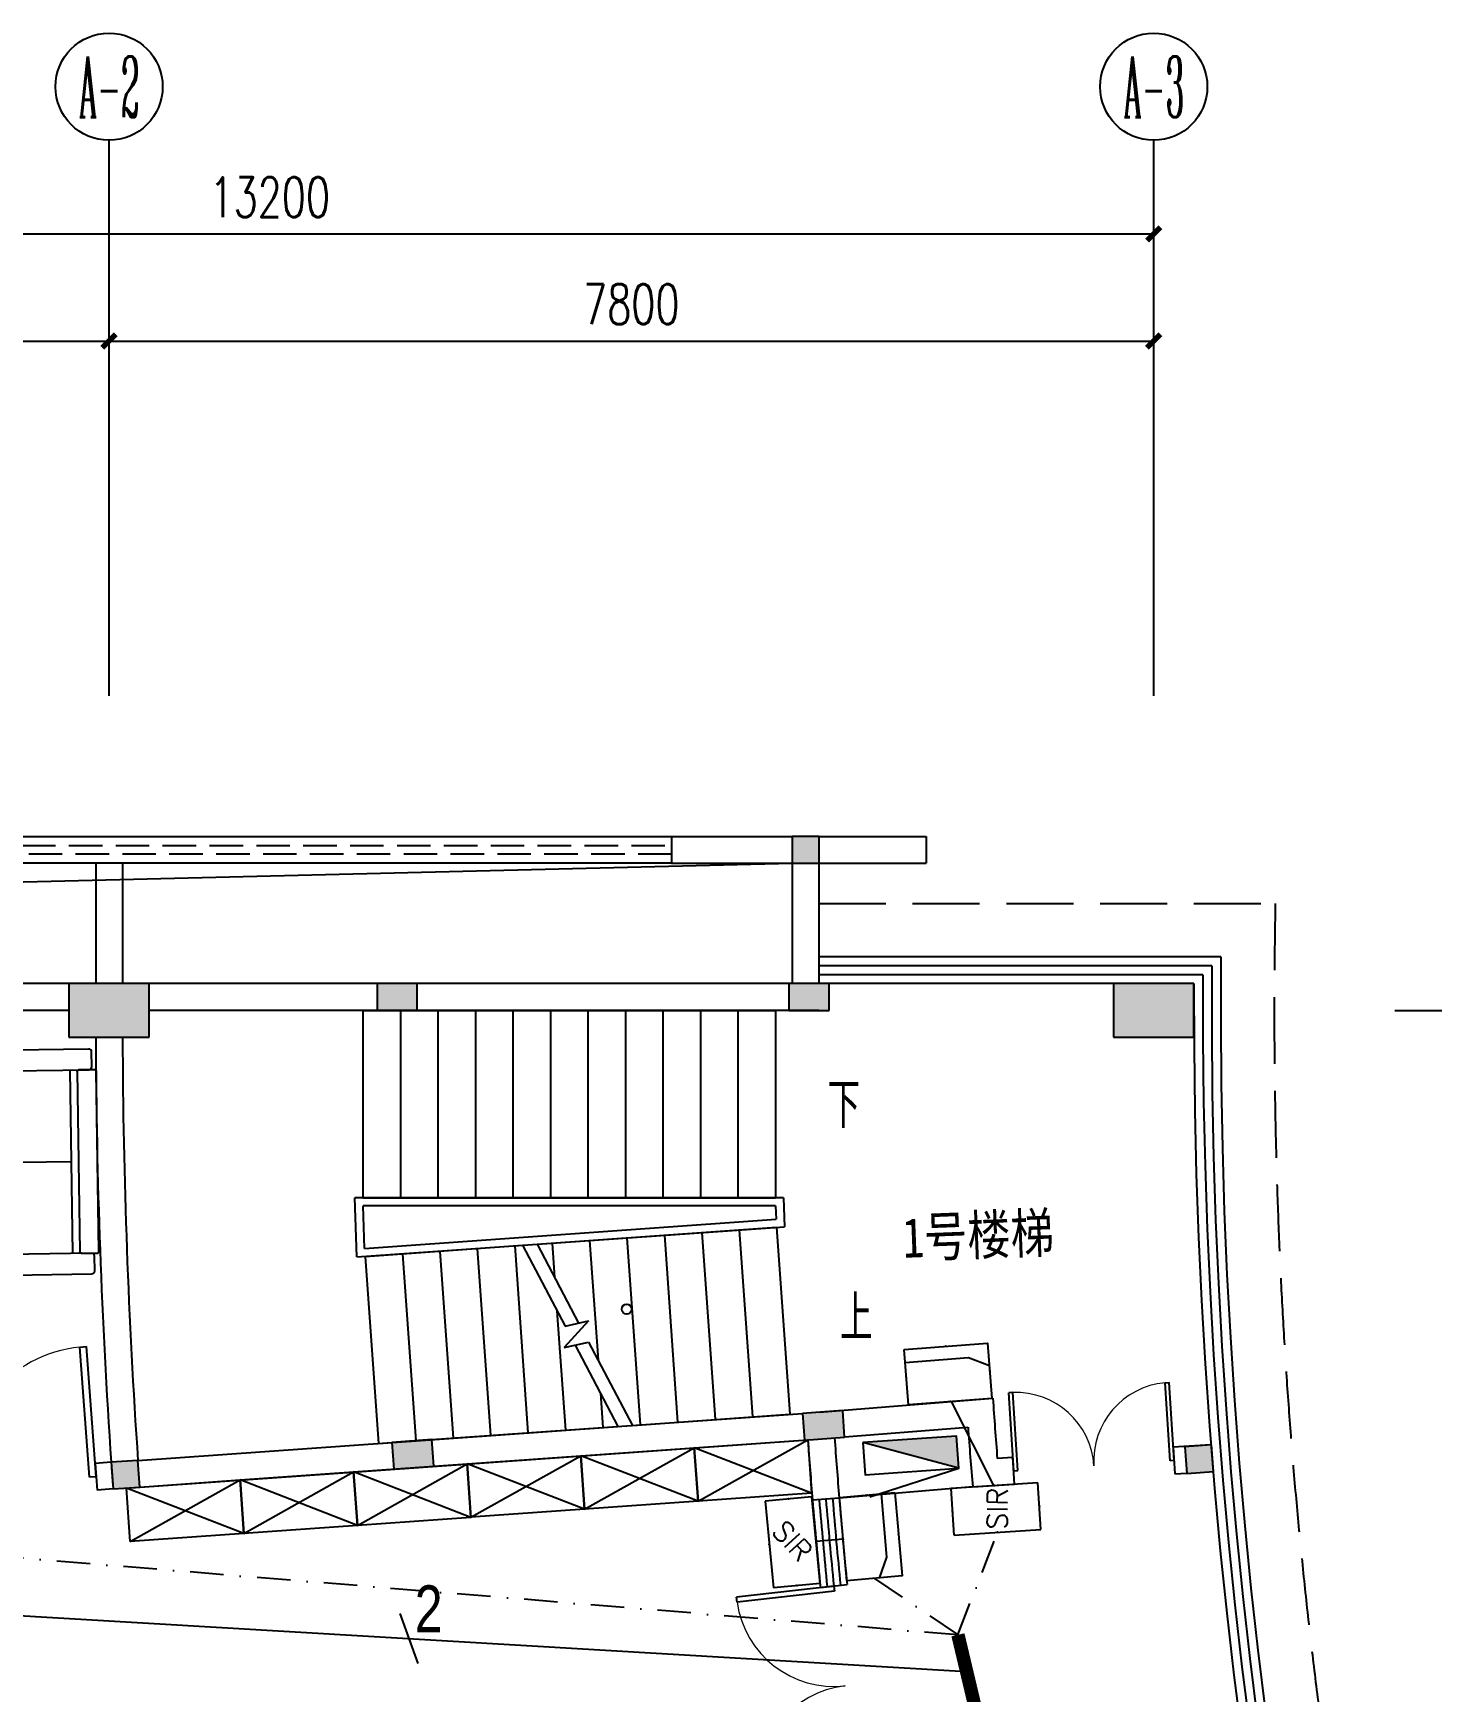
# Model space of a CAD drawing. Extents: x 13680 to 1640314, y -473492 to 65390.
# Drawn here: x 1351842 to 1362285, y -391486 to -379096 of the extents above; entities that cross this region are included whole.
import ezdxf
from ezdxf.enums import TextEntityAlignment as Align

# ---------------------------------------------------------------- set-up
doc = ezdxf.new("R2010")
doc.units = 0
doc.header["$LTSCALE"] = 1000
doc.header["$MEASUREMENT"] = 0
doc.linetypes.add('DASH', pattern=[0.35, 0.25, -0.1])
doc.linetypes.add('DASHDOT', pattern=[1, 0.5, -0.25, 0, -0.25])
for name, color, linetype in [('0-桥架', 120, 'Continuous'), ('AXIS', 1, 'Continuous'), ('AXIS_TEXT', 7, 'Continuous'), ('COLUMN', 255, 'Continuous'), ('DIM-照明', 3, 'Continuous'), ('DIM_IDEN', 8, 'Continuous'), ('DIM_SYMB', 3, 'Continuous'), ('DOOR_FIRE', 4, 'Continuous'), ('EQUIP-通讯', 6, 'Continuous'), ('LINE', 123, 'Continuous'), ('PUB_HATCH', 8, 'Continuous'), ('PUB_TEXT', 7, 'Continuous'), ('S-提资20140812', 6, 'Continuous'), ('S-消防器材提资', 2, 'Continuous'), ('STAIR', 2, 'Continuous'), ('TEL_TEXT', 7, 'Continuous'), ('WALL', 255, 'Continuous'), ('WINDOW', 2, 'Continuous'), ('WIRE-照明', 120, 'Continuous'), ('装修家具', 8, 'Continuous')]:
    doc.layers.add(name, color=color, linetype=linetype)
doc.styles.add('_HZTXT', font='txt.shx', dxfattribs={"width": 0.8, "bigfont": 'HZTXT.shx'})
doc.styles.add('_TCH_AXIS', font='COMPLEX', dxfattribs={"bigfont": 'GBCBIG'})
doc.styles.add('_TCH_DIM', font='SIMPLEX', dxfattribs={"bigfont": 'GBCBIG'})
doc.styles.add('_TCH_DIM_T3', font='SIMPLEX', dxfattribs={"width": 0.705882, "bigfont": 'GBCBIG'})
doc.styles.add('_TEL_DIM', font='SIMPLEX', dxfattribs={"width": 0.8, "height": 3.5, "bigfont": 'HZTXT'})
doc.styles.get("Standard").update_dxf_attribs({"font": 'haiwenrs.shx', "bigfont": 'hztxt.shx'})
doc.styles.add('宋体', font='', dxfattribs={"width": 0.8})
doc.styles.get('宋体').set_extended_font_data('SimSun')
doc.dimstyles.new('_TCH_ARCH&&100', dxfattribs={"dimtxt": 297.5, "dimasz": 100, "dimexe": 250, "dimexo": 300, "dimgap": 126.25, "dimtad": 1, "dimdec": 0, "dimzin": 0, "dimdsep": 46, "dimtxsty": '_TCH_DIM_T3', "dimblk": 'ARCHTICK', "dimcen": 0.09, "dimclrt": 7, "dimazin": 2, "dimtfac": 1, "dimtdec": 0, "dimtix": 1, "dimtmove": 2, "dimatfit": 3, "dimfxl": 1, "dimtolj": 1, "dimtzin": 0, "dimarcsym": 0})
doc.dimstyles.new('_TCH_ARROW&&100', dxfattribs={"dimtxt": 297.5, "dimasz": 200, "dimexe": 250, "dimexo": 300, "dimgap": 126.25, "dimtad": 1, "dimdec": 0, "dimzin": 0, "dimdsep": 46, "dimtxsty": '_TCH_DIM_T3', "dimcen": 0.09, "dimclrt": 7, "dimazin": 2, "dimtfac": 1, "dimtdec": 0, "dimtix": 1, "dimtmove": 2, "dimatfit": 3, "dimfxl": 1, "dimtolj": 1, "dimtzin": 0, "dimarcsym": 0})

# ---------------------------------------------------------------- blocks, each defined once
blk = doc.blocks.new('xfx-gz')
at = {"layer": 'S-消防器材提资'}
blk.add_hatch(color=8, dxfattribs=at).paths.add_polyline_path([(0, 240), (0, 0), (700, 0)])
at = {"layer": 'S-消防器材提资', "color": 8}
for p, q in [((678, 408), (0, 240)), ((0, 240), (700, 0))]:
    blk.add_line(p, q, dxfattribs=at)
blk.add_lwpolyline([(700, 0), (700, 240), (0, 240), (0, 0)], close=True, dxfattribs=at)
blk = doc.blocks.new('$DorLib2D$00000002')
for p, q in [((-0.5, 0), (-0.5, 0.4875)), ((-0.475, 0.4875), (-0.5, 0.4875)), ((-0.475, 0), (-0.475, 0.4875)), ((0.475, 0), (0.475, 0.4875)), ((0.475, 0.4875), (0.5, 0.4875)), ((0.5, 0), (0.5, 0.4875)), ((-0.5, 0), (-0.475, 0)), ((0.5, 0), (0.475, 0))]:
    blk.add_line(p, q)
at = {"lineweight": 13}
for centre, start, end in [((-0.4875, 0), 0, 88.53072), ((0.4875, 0), 91.46928, 180)]:
    blk.add_arc(centre, 0.4875, start, end, dxfattribs=at)
blk = doc.blocks.new('_ArchTick')
at = {"color": 0, "linetype": 'ByBlock', "const_width": 0.4}
blk.add_lwpolyline([(-0.5, -0.5), (0.5, 0.5)], dxfattribs=at)
blk = doc.blocks.new('*D406')
at = {"layer": 'AXIS', "color": 0, "lineweight": -2, "transparency": 16777216}
for p, q in [((1359177, -400289), (1359177, -398395)), ((1364577, -400289), (1364577, -398395)), ((1359177, -398645), (1364577, -398645))]:
    blk.add_line(p, q, dxfattribs=at)
at = {"layer": 'Defpoints', "color": 0, "transparency": 16777216}
for p in [(1364577, -398645), (1359177, -400589), (1364577, -400589)]:
    blk.add_point(p, dxfattribs=at)
at = {"layer": 'AXIS', "color": 0, "lineweight": -2, "transparency": 16777216, "xscale": 100, "yscale": 100, "zscale": 100, "rotation": 180}
blk.add_blockref('_ArchTick', (1359177, -398645), dxfattribs=at)
at = {"layer": 'AXIS', "color": 0, "lineweight": -2, "transparency": 16777216, "xscale": 100, "yscale": 100, "zscale": 100}
blk.add_blockref('_ArchTick', (1364577, -398645), dxfattribs=at)
at = {"layer": 'AXIS', "color": 7, "transparency": 16777216, "insert": (1361877, -398370), "char_height": 297.5, "attachment_point": 5, "style": '_TCH_DIM_T3'}
blk.add_mtext('\\A1;5400', dxfattribs=at)
blk = doc.blocks.new('*D407')
at = {"layer": 'AXIS', "color": 0, "lineweight": -2, "transparency": 16777216}
for p, q in [((1364577, -400289), (1364577, -398395)), ((1372377, -400289), (1372377, -398395)), ((1364577, -398645), (1372377, -398645))]:
    blk.add_line(p, q, dxfattribs=at)
at = {"layer": 'Defpoints', "color": 0, "transparency": 16777216}
for p in [(1372377, -398645), (1364577, -400589), (1372377, -400589)]:
    blk.add_point(p, dxfattribs=at)
at = {"layer": 'AXIS', "color": 0, "lineweight": -2, "transparency": 16777216, "xscale": 100, "yscale": 100, "zscale": 100, "rotation": 180}
blk.add_blockref('_ArchTick', (1364577, -398645), dxfattribs=at)
at = {"layer": 'AXIS', "color": 0, "lineweight": -2, "transparency": 16777216, "xscale": 100, "yscale": 100, "zscale": 100}
blk.add_blockref('_ArchTick', (1372377, -398645), dxfattribs=at)
at = {"layer": 'AXIS', "color": 7, "transparency": 16777216, "insert": (1368477, -398370), "char_height": 297.5, "attachment_point": 5, "style": '_TCH_DIM_T3'}
blk.add_mtext('\\A1;7800', dxfattribs=at)
blk = doc.blocks.new('*D408')
at = {"layer": 'AXIS', "color": 0, "lineweight": -2, "transparency": 16777216}
for p, q in [((1359177, -400485), (1359177, -397595)), ((1372377, -400485), (1372377, -397595)), ((1359177, -397845), (1372377, -397845))]:
    blk.add_line(p, q, dxfattribs=at)
at = {"layer": 'Defpoints', "color": 0, "transparency": 16777216}
for p in [(1372377, -397845), (1359177, -400785), (1372377, -400785)]:
    blk.add_point(p, dxfattribs=at)
at = {"layer": 'AXIS', "color": 0, "lineweight": -2, "transparency": 16777216, "xscale": 100, "yscale": 100, "zscale": 100, "rotation": 180}
blk.add_blockref('_ArchTick', (1359177, -397845), dxfattribs=at)
at = {"layer": 'AXIS', "color": 0, "lineweight": -2, "transparency": 16777216, "xscale": 100, "yscale": 100, "zscale": 100}
blk.add_blockref('_ArchTick', (1372377, -397845), dxfattribs=at)
at = {"layer": 'AXIS', "color": 7, "transparency": 16777216, "insert": (1365777, -397570), "char_height": 297.5, "attachment_point": 5, "style": '_TCH_DIM_T3'}
blk.add_mtext('\\A1;13200', dxfattribs=at)
blk = doc.blocks.new('*D424')
at = {"layer": 'AXIS', "color": 0, "lineweight": -2, "transparency": 16777216}
for p, q in [((1356877, -403645), (1353627, -403645)), ((1404792, -459746), (1404283, -462956))]:
    blk.add_line(p, q, dxfattribs=at)
blk.add_arc((1413677, -403645), 59800, 180.19165, 260.80826, dxfattribs=at)
at = {"layer": 'AXIS', "color": 0, "transparency": 16777216}
for points in [[(1353844, -403845), (1353911, -403845), (1353877, -403645)], [(1404130, -462645), (1404120, -462710), (1404322, -462709)]]:
    blk.add_solid(points, dxfattribs=at)
at = {"layer": 'Defpoints', "color": 0, "transparency": 16777216}
for p in [(1357177, -403645), (1413677, -403645), (1360395, -430794), (1404839, -459450)]:
    blk.add_point(p, dxfattribs=at)
at = {"layer": 'AXIS', "color": 7, "transparency": 16777216, "insert": (1368414, -442304), "char_height": 297.5, "attachment_point": 5, "rotation": 310.5, "style": '_TCH_DIM_T3'}
blk.add_mtext('\\A1;81°', dxfattribs=at)
blk = doc.blocks.new('*D425')
at = {"layer": 'AXIS', "color": 0, "lineweight": -2, "transparency": 16777216}
for p, q in [((1374477, -403645), (1376927, -403645)), ((1374868, -409169), (1377294, -408823))]:
    blk.add_line(p, q, dxfattribs=at)
blk.add_arc((1413677, -403645), 37000, 180.3097, 187.7902, dxfattribs=at)
at = {"layer": 'AXIS', "color": 0, "transparency": 16777216}
for points in [[(1376645, -403845), (1376711, -403845), (1376677, -403645)], [(1377052, -408656), (1376986, -408665), (1377046, -408859)]]:
    blk.add_solid(points, dxfattribs=at)
at = {"layer": 'Defpoints', "color": 0, "transparency": 16777216}
for p in [(1374177, -403645), (1413677, -403645), (1376718, -405388), (1374571, -409211)]:
    blk.add_point(p, dxfattribs=at)
at = {"layer": 'AXIS', "color": 7, "transparency": 16777216, "insert": (1377044, -406239), "char_height": 297.5, "attachment_point": 5, "rotation": 274.05, "style": '_TCH_DIM_T3'}
blk.add_mtext('\\A1;8.1°', dxfattribs=at)
blk = doc.blocks.new('*D438')
at = {"layer": 'AXIS', "color": 0, "lineweight": -2, "transparency": 16777216}
for p, q in [((1374477, -403645), (1377727, -403645)), ((1407545, -442363), (1408053, -439153))]:
    blk.add_line(p, q, dxfattribs=at)
blk.add_arc((1413677, -403645), 36200, 180.3166, 260.6833, dxfattribs=at)
at = {"layer": 'AXIS', "color": 0, "transparency": 16777216}
for points in [[(1377445, -403845), (1377511, -403845), (1377477, -403645)], [(1407822, -439335), (1407812, -439401), (1408014, -439400)]]:
    blk.add_solid(points, dxfattribs=at)
at = {"layer": 'Defpoints', "color": 0, "transparency": 16777216}
for p in [(1374177, -403645), (1413677, -403645), (1381423, -420080), (1407498, -442659)]:
    blk.add_point(p, dxfattribs=at)
at = {"layer": 'AXIS', "color": 7, "transparency": 16777216, "insert": (1386360, -426977), "char_height": 297.5, "attachment_point": 5, "rotation": 310.5, "style": '_TCH_DIM_T3'}
blk.add_mtext('\\A1;81°', dxfattribs=at)
blk = doc.blocks.new('$DorLib2D$00000001')
for p, q in [((0.45, 0.975), (0.5, 0.975)), ((0.45, 0), (0.45, 0.975)), ((0.5, 0), (0.5, 0.975)), ((0.5, 0), (0.45, 0))]:
    blk.add_line(p, q)
at = {"lineweight": 13}
blk.add_arc((0.475, 0), 0.975, 91.4693, 180, dxfattribs=at)
blk = doc.blocks.new('A$C78CF44EF')
at = {"layer": '装修家具', "color": 4}
blk.add_line((2563, 1138), (1215, 1138), dxfattribs=at)
at = {"layer": '装修家具', "color": 8}
for p, q in [((2574, 1083), (1204, 1083)), ((1889, 1083), (1889, 401))]:
    blk.add_line(p, q, dxfattribs=at)
at = {"layer": '装修家具', "color": 4, "flags": 128}
for points in [[(1204, 478, -0.414214), (1182, 456), (1071, 456, -0.414216), (1049, 478), (1049, 1226, -0.198904), (1056, 1242, -0.198911), (1071, 1248), (1182, 1248, -0.414211), (1204, 1226, -0.414211)], [(1204, 1149), (1204, 1270, -0.198896), (1208, 1278, -0.198912), (1215, 1281), (2563, 1281, -0.414208), (2574, 1270), (2574, 1149)], [(2574, 1226, -0.414214), (2596, 1248), (2707, 1248, -0.198912), (2723, 1242, -0.198912), (2729, 1226), (2729, 478, -0.414218), (2707, 456), (2596, 456, -0.414216), (2574, 478, -0.414216)], [(1204, 1226), (1204, 445, 0.414215), (1248, 401), (2530, 401, 0.414214), (2574, 445), (2574, 1226)]]:
    blk.add_lwpolyline(points, format="xyb", dxfattribs=at)
at = {"layer": '装修家具', "color": 4}
blk.add_lwpolyline([(2489, -599), (1289, -599), (1289, 1), (2489, 1)], close=True, dxfattribs=at)
at = {"layer": '装修家具', "color": 8}
for centre, start, end in [((1215, 1149), 180, 270), ((2563, 1149), 270, 0)]:
    blk.add_arc(centre, 11, start, end, dxfattribs=at)
blk = doc.blocks.new('A$C44F7551D')
at = {"layer": '装修家具', "color": 8}
for p, q in [((0, 400), (850, 0)), ((850, 400), (0, 0))]:
    blk.add_line(p, q, dxfattribs=at)
blk.add_lwpolyline([(0, 400), (0, 0), (850, 0), (850, 400)], close=True, dxfattribs=at)
blk = doc.blocks.new('$equip$00001876')
at = {"color": 0, "linetype": 'Continuous'}
blk.add_lwpolyline([(-0.625, 0.415), (0.625, 0.415), (0.625, -0.415), (-0.625, -0.415)], close=True, dxfattribs=at)
blk.add_lwpolyline([(0.625, 0.075), (0.325, 0.215), (-0.625, 0.215)], dxfattribs=at)
for p in [(0, 0.415), (-0.625, 0), (0.625, 0), (0, -0.415)]:
    blk.add_point(p)
at = {"layer": 'TEL_TEXT', "style": '_TEL_DIM', "flags": 1}
blk.add_attdef('A', text='', height=0.00002, dxfattribs=at).set_placement((0, 0), align=Align.MIDDLE_CENTER)
blk = doc.blocks.new('$equip$00001889')
for p, q in [((-0.65, 0.35), (-0.65, -0.35)), ((0.65, 0.35), (-0.65, 0.35)), ((0.65, 0.35), (0.65, -0.35)), ((-0.65, -0.35), (0.65, -0.35))]:
    blk.add_line(p, q)
for p in [(0, 0.35), (-0.65, 0), (0.65, 0), (0, -0.35)]:
    blk.add_point(p)
at = {"color": 7, "style": '_TEL_DIM'}
blk.add_attdef('$TEXT$', text='', height=0.3, dxfattribs=at).set_placement((-0.02, -0.003), align=Align.MIDDLE_CENTER)
at = {"color": 7, "style": '_TEL_DIM', "flags": 1}
blk.add_attdef('A', text='', height=0.00002, dxfattribs=at).set_placement((0, 0), align=Align.MIDDLE_CENTER)
blk = doc.blocks.new('$TelecSys$00000095')
blk.add_line((0.4, 0.4), (-0.4, -0.4))
at = {"width": 0.8}
blk.add_attdef('N', text='', height=1, dxfattribs=at).set_placement((-0.017, 1.056), align=Align.MIDDLE)
blk = doc.blocks.new('3FX')
at = {"layer": 'PUB_HATCH', "linetype": 'ByBlock'}
for points in [[(1369678.2, -402545.3), (1369878.2, -402545.3), (1369878.2, -402345.3), (1369678.2, -402345.3)], [(1372624, -407103.4), (1372823.5, -407089.3), (1372809.4, -406889.8), (1372609.9, -406903.9)], [(1364593.2, -407020.4), (1364607.3, -407219.9), (1364806.8, -407205.8), (1364792.7, -407006.3)]]:
    blk.add_hatch(color=256, dxfattribs=at).paths.add_polyline_path(points)
at = {"layer": 'PUB_HATCH'}
for points in [[(1364277.3, -403445.3), (1364277.3, -403845.3), (1364877.3, -403845.3), (1364877.3, -403445.3)], [(1366578.1, -403445.1), (1366578.1, -403645.1), (1366878.1, -403645.1), (1366878.1, -403445.1)], [(1369652.7, -403445.1), (1369652.7, -403645.1), (1369952.7, -403645.1), (1369952.7, -403445.1)], [(1372077.3, -403445.3), (1372077.3, -403845.3), (1372677.3, -403845.3), (1372677.3, -403445.3)], [(1369755.7, -406654.9), (1369769.9, -406854.4), (1370069.1, -406833.2), (1370055, -406633.7)], [(1366688.5, -406871.7), (1366702.6, -407071.2), (1367001.8, -407050), (1366987.7, -406850.5)]]:
    blk.add_hatch(color=256, dxfattribs=at).paths.add_polyline_path(points)
at = {"layer": 'AXIS'}
for p, q in [((1364577.3, -401295.1), (1364577.3, -397145.3)), ((1372377.3, -401295.1), (1372377.3, -397145.3)), ((1374177.3, -403645.3), (1378177.3, -403645.3))]:
    blk.add_line(p, q, dxfattribs=at)
for centre in [(1364577.3, -396745.3), (1372377.3, -396745.3)]:
    blk.add_circle(centre, 400, dxfattribs=at)
at = {"layer": 'COLUMN', "linetype": 'ByBlock'}
for p, q in [((1369878.2, -402345.3), (1369678.2, -402345.3)), ((1369678.2, -402345.3), (1369678.2, -402545.3)), ((1369878.2, -402545.3), (1369878.2, -402345.3)), ((1369678.2, -402545.3), (1369878.2, -402545.3)), ((1372809.4, -406889.8), (1372609.9, -406903.9)), ((1372609.9, -406903.9), (1372624, -407103.4)), ((1372823.5, -407089.3), (1372809.4, -406889.8)), ((1364792.7, -407006.3), (1364593.2, -407020.4)), ((1364593.2, -407020.4), (1364607.3, -407219.9)), ((1364806.8, -407205.8), (1364792.7, -407006.3)), ((1372624, -407103.4), (1372823.5, -407089.3)), ((1364607.3, -407219.9), (1364806.8, -407205.8))]:
    blk.add_line(p, q, dxfattribs=at)
at = {"layer": 'COLUMN'}
for p, q in [((1364477.3, -402545.6), (1364477.3, -403444.8)), ((1364677.3, -402545.6), (1364677.3, -403444.8)), ((1364277.3, -403445.3), (1364277.3, -403845.3)), ((1364877.3, -403445.3), (1364277.3, -403445.3)), ((1364877.3, -403845.3), (1364877.3, -403445.3)), ((1372077.3, -403445.3), (1372077.3, -403845.3)), ((1372677.3, -403445.3), (1372077.3, -403445.3)), ((1372677.3, -403845.3), (1372677.3, -403445.3)), ((1364277.3, -403845.3), (1364877.3, -403845.3)), ((1372077.3, -403845.3), (1372677.3, -403845.3))]:
    blk.add_line(p, q, dxfattribs=at)
at = {"layer": 'DIM_IDEN', "linetype": 'ByBlock'}
blk.add_circle((1368442.3, -405876.4), 37.2, dxfattribs=at)
at = {"layer": 'DIM_SYMB'}
for points in [[(1369890, -404348.1, 0, 0, 0), (1365987.9, -404348.1, 0, 0, 0), (1366061.4, -406133.2, 0, 0, 0), (1367350.1, -406054, 80, 0, 0), (1367649.5, -406035.6, 0, 0, 0)], [(1369982.9, -405939.8, 0, 0, 0), (1369609.5, -405966.3, 0, 0, 0), (1369070.8, -406004.4, 80, 0, 0), (1368771.6, -406025.6, 0, 0, 0)]]:
    blk.add_lwpolyline(points, format="xyseb", dxfattribs=at)
at = {"layer": 'LINE', "linetype": 'DASH', "ltscale": 2}
blk.add_line((1369877.3, -402845.3), (1373285.2, -402845.3), dxfattribs=at)
for radius, start, end in [(55400, 179.17262, 261.82632), (40400, 178.86539, 262.13356)]:
    blk.add_arc((1413677.3, -403645.3), radius, start, end, dxfattribs=at)
at = {"layer": 'STAIR'}
for p, q in [((1362356.7, -402722.4), (1369677.3, -402545.6)), ((1366472.2, -403645.3), (1369552.2, -403645.3)), ((1366472.2, -403645.3), (1366472.2, -405045.3)), ((1366752.2, -403645.3), (1366752.2, -405045.3)), ((1367032.2, -403645.3), (1367032.2, -405045.3)), ((1367312.2, -403645.3), (1367312.2, -405045.3)), ((1367592.2, -403645.3), (1367592.2, -405045.3)), ((1367872.2, -403645.3), (1367872.2, -405045.3)), ((1368152.2, -403645.3), (1368152.2, -405045.3)), ((1368432.2, -403645.3), (1368432.2, -405045.3)), ((1368712.2, -403645.3), (1368712.2, -405045.3)), ((1368992.2, -403645.3), (1368992.2, -405045.3)), ((1369272.2, -403645.3), (1369272.2, -405045.3)), ((1369552.2, -403645.3), (1369552.2, -405045.3)), ((1369612.2, -405045.3), (1366411.8, -405045.3)), ((1366427.4, -405487), (1366411.8, -405045.3)), ((1366472.2, -405045.3), (1369552.2, -405045.3)), ((1369554.3, -405105.3), (1366473.9, -405105.3)), ((1366485.2, -405422.8), (1366473.9, -405105.3)), ((1369554.3, -405105.3), (1369557.8, -405205.2)), ((1369612.2, -405045.3), (1369619.8, -405261)), ((1366427.4, -405487), (1369619.8, -405261)), ((1366485.2, -405422.8), (1369557.8, -405205.2)), ((1367772.5, -405391.8), (1369561.3, -405265.1)), ((1369561.3, -405265.1), (1369660.2, -406661.7)), ((1367772.5, -405391.8), (1368083.2, -405981.2)), ((1367885.5, -405383.8), (1367903.7, -405640.8)), ((1368164.8, -405364), (1368228, -406255.8)), ((1368444.1, -405344.3), (1368543, -406740.8)), ((1368723.4, -405324.5), (1368822.3, -406721)), ((1369002.7, -405304.7), (1369101.6, -406701.2)), ((1369282, -405284.9), (1369380.9, -406681.4)), ((1366489, -405482.7), (1367663.5, -405399.5)), ((1366489, -405482.7), (1366587.9, -406879.2)), ((1366768.3, -405462.9), (1366867.2, -406859.4)), ((1367047.6, -405443.1), (1367146.5, -406839.6)), ((1367326.9, -405423.4), (1367425.8, -406819.9)), ((1367606.2, -405403.6), (1367705.1, -406800.1)), ((1367663.5, -405399.5), (1367982.3, -406004.2)), ((1367921.3, -405888.5), (1367984.4, -406780.3)), ((1368156.3, -405964.6), (1367975.6, -406163.9)), ((1367982.3, -406004.2), (1368156.3, -405964.6)), ((1367975.6, -406163.9), (1368157.7, -406122.5)), ((1368157.7, -406122.5), (1368485.8, -406744.8)), ((1368056.7, -406145.5), (1368376.8, -406752.5)), ((1368245.5, -406503.5), (1368263.7, -406760.5)), ((1366587.9, -406879.2), (1368376.8, -406752.5)), ((1368485.8, -406744.8), (1369660.2, -406661.7))]:
    blk.add_line(p, q, dxfattribs=at)
at = {"layer": 'WALL'}
for p, q in [((1368777.1, -402345.6), (1369678.2, -402345.6)), ((1368777.1, -402345.6), (1368777.1, -402545.6)), ((1369878.2, -402345.6), (1370677.3, -402345.6)), ((1370677.3, -402345.6), (1370677.3, -402545.6)), ((1368777.1, -402545.6), (1369677.3, -402545.6)), ((1369677.3, -402545.6), (1369677.3, -403445.1)), ((1369877.3, -402545.6), (1369877.3, -403445.1)), ((1369877.3, -402545.6), (1370677.3, -402545.6)), ((1364277.3, -403445.3), (1361977.4, -403445.3)), ((1366578.1, -403445.3), (1364877.3, -403445.3)), ((1366578.1, -403445.1), (1366578.1, -403645.1)), ((1366878.1, -403445.1), (1366578.1, -403445.1)), ((1366878.1, -403645.1), (1366878.1, -403445.1)), ((1369652.7, -403445.3), (1366878.1, -403445.3)), ((1369652.7, -403445.1), (1369652.7, -403645.1)), ((1369952.7, -403445.1), (1369652.7, -403445.1)), ((1369952.7, -403645.1), (1369952.7, -403445.1)), ((1364277.3, -403645.3), (1361977.4, -403645.3)), ((1366728.1, -403645.3), (1364877.3, -403645.3)), ((1366578.1, -403645.1), (1366878.1, -403645.1)), ((1369877.3, -403645.3), (1366728.1, -403645.3)), ((1369652.7, -403645.1), (1369952.7, -403645.1)), ((1369877.3, -403645.1), (1369877.3, -403645.3)), ((1369881.7, -406645.9), (1371175.8, -406542.1)), ((1366987.7, -406850.9), (1369755.7, -406654.9)), ((1370055, -406633.7), (1369755.7, -406654.9)), ((1369755.7, -406654.9), (1369769.9, -406854.4)), ((1370069.1, -406833.2), (1370055, -406633.7)), ((1364792.7, -407006.3), (1366688.5, -406872.1)), ((1366987.7, -406850.5), (1366688.5, -406871.7)), ((1366688.5, -406871.7), (1366702.6, -407071.2)), ((1366852.2, -407061), (1369794.4, -406852.6)), ((1367001.8, -407050), (1366987.7, -406850.5)), ((1369769.9, -406854.4), (1370069.1, -406833.2)), ((1370069, -406831.6), (1370990.5, -406757.6)), ((1371325.6, -406985), (1371209, -406992.5)), ((1371338.4, -407184.6), (1371325.6, -406985)), ((1372803.7, -406890.2), (1372523.1, -406908.2)), ((1372523.1, -406908.2), (1372535.9, -407107.8)), ((1364806.8, -407205.8), (1366852.2, -407061)), ((1366702.6, -407071.2), (1367001.8, -407050)), ((1372535.9, -407107.8), (1372623.9, -407102.1)), ((1372817.2, -407089.7), (1372820.3, -407089.5)), ((1372820.3, -407089.5), (1372820.3, -407089.5)), ((1371025.6, -407204.6), (1371338.4, -407184.6)), ((1370029, -407287.8), (1369829.7, -407304.4)), ((1369889, -407956.5), (1370087.7, -407933.5))]:
    blk.add_line(p, q, dxfattribs=at)
at = {"layer": 'WALL', "linetype": 'ByBlock'}
for p, q in [((1364592.8, -407020.4), (1364473.5, -407029.1)), ((1364473.5, -407028.6), (1364488.1, -407228.6)), ((1364607.3, -407219.9), (1364488.1, -407228.6))]:
    blk.add_line(p, q, dxfattribs=at)
at = {"layer": 'WALL', "color": 8, "linetype": 'ByBlock'}
blk.add_line((1371025.6, -407204.6), (1370029, -407287.8), dxfattribs=at)
at = {"layer": 'WALL'}
for centre, radius, start, end in [((1413677.3, -403645.3), 49200, 180.23341, 183.93355), ((1413677.3, -403645.3), 49000, 180.23388, 183.93307), ((1413776.2, -403627), 42700, 183.91455, 184.52053), ((1413677.3, -403645.3), 44000, 184.18022, 184.77033), ((1413677.3, -403645.3), 43800, 184.17959, 184.77033), ((1413776.2, -403627), 42900, 184.18482, 184.78371), ((1413677.3, -403645.3), 49200, 183.97209, 184.12791)]:
    blk.add_arc(centre, radius, start, end, dxfattribs=at)
at = {"layer": 'WINDOW'}
for p, q in [((1362877.3, -402345.6), (1368777.1, -402345.6)), ((1368777.1, -402545.6), (1362877.3, -402545.6)), ((1372879.3, -403245.3), (1369875.6, -403245.3)), ((1372811.7, -403312.3), (1369875.6, -403312.3)), ((1372745.2, -403378.3), (1369875.6, -403378.3)), ((1372677.8, -403445.3), (1369875.6, -403445.3))]:
    blk.add_line(p, q, dxfattribs=at)
at = {"layer": 'WINDOW', "linetype": 'DASH'}
for p, q in [((1362877.3, -402412.6), (1368777.1, -402412.6)), ((1368777.1, -402478.6), (1362877.3, -402478.6))]:
    blk.add_line(p, q, dxfattribs=at)
at = {"layer": 'WINDOW'}
for radius, start, end in [(40800, 179.43829, 261.56064), (40933, 179.62629, 261.37265), (40867, 179.53315, 261.46579), (41000, 179.72053, 261.27841), (44000, 184.77033, 185.62295), (43800, 184.77033, 185.61849)]:
    blk.add_arc((1413677.3, -403645.3), radius, start, end, dxfattribs=at)
at = {"layer": 'WINDOW', "color": 8}
for radius, end in [(43950, 185.62184), (43900, 185.62072), (43850, 185.61961)]:
    blk.add_arc((1413677.3, -403645.3), radius, 184.77033, end, dxfattribs=at)
at = {"layer": 'DOOR_FIRE', "xscale": 1200.000000000021, "yscale": 1200.000000000021, "zscale": 200, "rotation": 3.670055965568976}
blk.add_blockref('$DorLib2D$00000002', (1371930.8, -407046.4), dxfattribs=at)
at = {"layer": 'S-提资20140812', "rotation": 184.0500028251388}
blk.add_blockref('xfx-gz', (1370904, -406824.5), dxfattribs=at)
at = {"layer": 'WINDOW'}
for name, p, xscale, yscale, zscale, rotation in [('$DorLib2D$00000001', (1363982.1, -407165.2), 999.9999999999667, 999.9999999999667, -1000, 4.166461661397895), ('$DorLib2D$00000002', (1370074.6, -408690), -1500.000000000041, -1500.000000000041, -1500.000000000041, 276.5996287293989)]:
    blk.add_blockref(name, p, dxfattribs=dict(at, xscale=xscale, yscale=yscale, zscale=zscale, rotation=rotation))
at = {"layer": '装修家具', "linetype": 'ByBlock', "xscale": -1, "rotation": 270.8450431282712}
blk.add_blockref('A$C78CF44EF', (1363238.5, -406680.4), dxfattribs=at)
at = {"layer": '装修家具', "color": 8, "xscale": -1, "rotation": 184.0500028358179}
for p in [(1368946.5, -406912.7), (1367250.7, -407032.7), (1368098.6, -406972.7), (1365555, -407152.8), (1366402.9, -407092.8), (1364707.1, -407212.8)]:
    blk.add_blockref('A$C44F7551D', p, dxfattribs=at)
at = {"layer": 'AXIS_TEXT', "style": '_TCH_AXIS', "width": 0.344262}
for s, p, p2 in [('A-2', (1364351, -396971.6), (1364803.6, -396971.6)), ('A-3', (1372151, -396971.6), (1372603.6, -396971.6))]:
    blk.add_text(s, height=452.55, dxfattribs=at).set_placement(p, p2, align=Align.FIT)
at = {"layer": 'PUB_TEXT', "style": '_TCH_DIM'}
for s, p in [('下', (1369942.5, -404523.1)), ('上', (1370035.3, -406111.1))]:
    blk.add_text(s, height=337.6, rotation=360, dxfattribs=at).set_placement(p)
at = {"layer": 'PUB_TEXT', "linetype": 'ByBlock', "style": '宋体', "width": 0.8}
blk.add_text('1号楼梯', height=296.2, rotation=2.1906, dxfattribs=at).set_placement((1370506.6, -405493.4))
at = {"layer": 'WALL', "color": 2, "style": '_HZTXT', "width": 0.8, "flags": 8}
blk.add_attdef('北', text='', height=500, rotation=8, dxfattribs=at).set_placement((1355810.2, -399276.5), align=Align.MIDDLE)
at = {"layer": 'AXIS'}
for p1, p2, distance, picture, middle in [((1359177.3, -400784.6), (1372377.3, -400784.6), 2939.3, '*D408', (1365777.3, -397570.3)), ((1359177.3, -400589), (1364577.3, -400589), 1943.6, '*D406', (1361877.3, -398370.3)), ((1364577.3, -400589), (1372377.3, -400589), 1943.6, '*D407', (1368477.3, -398370.3))]:
    dim = blk.add_aligned_dim(p1=p1, p2=p2, distance=distance, dimstyle='_TCH_ARCH&&100', dxfattribs=at)
    dim.commit()
    dim.dimension.update_dxf_attribs({"geometry": picture, "text_midpoint": middle})
for base, p1, p2, picture, middle in [((1360395.1, -430793.9), (1357177.3, -403645.3), (1404838.7, -459449.7), '*D424', (1368414.1, -442303.7)), ((1376718.4, -405388.2), (1374177.3, -403645.3), (1374571.4, -409210.9), '*D425', (1377044, -406239.1)), ((1381422.9, -420079.8), (1374177.3, -403645.3), (1407498.1, -442659), '*D438', (1386359.7, -426976.7))]:
    dim = blk.add_angular_dim_3p(base=base, center=(1413677.3, -403645.3), p1=p1, p2=p2, dimstyle='_TCH_ARROW&&100', dxfattribs=at)
    dim.commit()
    dim.dimension.update_dxf_attribs({"geometry": picture, "text_midpoint": middle})

msp = doc.modelspace()

# ---------------------------------------------------------------- linework, layer by layer
at = {"layer": '0-桥架', "color": 120, "const_width": 100}
msp.add_lwpolyline([(1358746.931, -391060.12), (1360459.941, -398289.137), (1362881.428, -405145.902), (1368898.893, -414085.178), (1375165.781, -419849.106), (1381367.228, -424064.373), (1389639.047, -427485.607)], dxfattribs=at)
at = {"layer": 'WIRE-照明'}
for p, q in [((1358695.177, -389317.828), (1359013.535, -389945.3)), ((1357889.079, -390345.924), (1357688.663, -390363.529)), ((1349263.834, -390768.946), (1358811.599, -391333.024))]:
    msp.add_line(p, q, dxfattribs=at)
at = {"layer": 'WIRE-照明', "linetype": 'DASHDOT', "ltscale": 0.5}
for p, q in [((1358746.931, -391060.12), (1359042.431, -390294.16)), ((1358746.931, -391060.12), (1351675.617, -390480.727)), ((1358123.323, -390638.912), (1358746.931, -391060.12))]:
    msp.add_line(p, q, dxfattribs=at)

# ---------------------------------------------------------------- block references
msp.add_blockref('3FX', (-12168.458, 17249.31))
at = {"layer": 'DIM-照明'}
ref = msp.add_blockref('$TelecSys$00000095', (1354646.589, -391086.957), dxfattribs=dict(at, xscale=350, yscale=350, zscale=350, rotation=64.6178086271589))
ref.add_attrib('N', '2', dxfattribs={"layer": '0', "color": 7, "height": 350, "width": 0.8}).set_placement((1354795.216, -390863.008), align=Align.MIDDLE)
at = {"layer": 'EQUIP-通讯'}
for p, xscale, yscale, zscale, rotation in [((1358672.811, -389111.445), 499.9999999999887, 499.9999999999887, 499.9999999999887, 4.478435091594461), ((1358095.77, -390327.629), 499.9999999999027, 499.9999999999027, 499.9999999999027, 275.0581687398139)]:
    msp.add_blockref('$equip$00001876', p, dxfattribs=dict(at, xscale=xscale, yscale=yscale, zscale=zscale, rotation=rotation))
ref = msp.add_blockref('$equip$00001889', (1357512.938, -390368.62), dxfattribs=dict(at, xscale=499.9999999999897, yscale=499.9999999999897, zscale=499.9999999999897, rotation=275.3546755257695))
ref.add_attrib('$TEXT$', 'SIR', dxfattribs={"layer": '0', "color": 7, "height": 150, "rotation": 312.51376, "style": '_TEL_DIM'}).set_placement((1357510.436, -390358.806), align=Align.MIDDLE_CENTER)
ref = msp.add_blockref('$equip$00001889', (1359031.065, -390119.529), dxfattribs=dict(at, xscale=499.999999999963, yscale=499.999999999963, zscale=499.999999999963, rotation=183.7238936816333))
ref.add_attrib('$TEXT$', 'SIR', dxfattribs={"layer": '0', "color": 7, "height": 150, "rotation": 88.7017623, "style": '_TEL_DIM'}).set_placement((1359040.947, -390117.308), align=Align.MIDDLE_CENTER)

doc.saveas('drawing.dxf')
